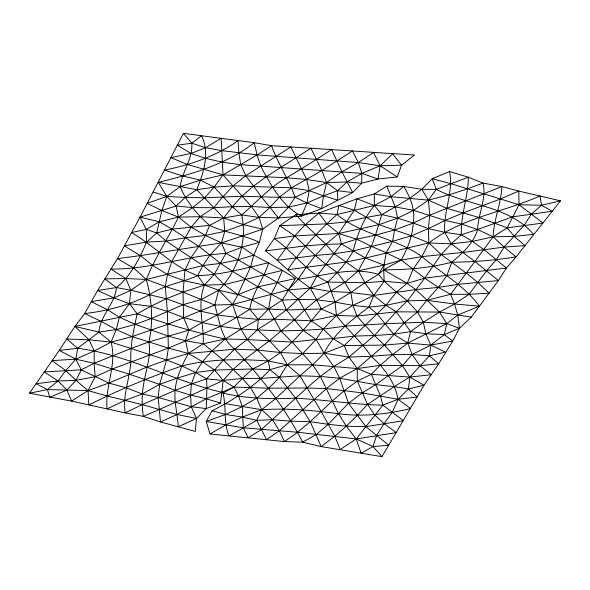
<?xml version="1.0" encoding="UTF-8"?>
<svg xmlns="http://www.w3.org/2000/svg" width="590" height="590" viewBox="0 0 590 590"><rect width="100%" height="100%" fill="white"/><g stroke="black" fill="none" stroke-linecap="round" stroke-linejoin="round"><path stroke-width="0.89" d="M471.292 317.125L439.498 312.058L396.229 311.83L356.884 316.093L336.44 315.458L321.211 308.998L316.793 299.786L310.215 288.097L298.186 279.203L277.219 260.279L265.589 250.861L274.306 238.662L279.66 225.697L295.811 214.701L318.895 213.064L337.06 214.494C361.67 235.218 395.949 237.999 421.916 256.613C441.15 273.052 464.197 285.25 479.368 306.158L457.722 315.023L446.8 323.608L407.675 343.107L392.608 354.634L380.144 365.394L371.287 374.303L357.319 381.088L344.346 390.654L332.037 401.215L310.178 421.688L297.707 432.256L284.483 441.593L279.343 430.752L272.521 419.704L261.665 409.696L256.694 398.102L250.477 387.623L242.32 378.433L223.396 360.084L203.218 343.756C204.125 323.969 196.861 304.514 204.42 285.088L214.214 274.357L225.874 253.42L242.062 247.203L259.342 242.357L262.705 229.2L259.099 217.408L251.421 206.515L223.013 174.876L187.686 164.544L170.864 157.648L140.037 217.157L117.476 258.649L97.623 290.531L84.68 313.541L74.915 326.418L59.266 350.401L29.5 393.235L71.552 401.082L125.154 412.882L143.311 416.37L160.487 421.931L195.261 431.445L196.47 418.457L191.271 406.717L190.57 395.064L191.367 383.972L195.6 372.533L202.532 361.7L211.781 351.087L225.292 339.014L240.971 329.132L258.324 319.419L268.575 308.983L282.271 300.148L295.502 278.524L282.448 270.375L253.737 255.116L242.062 247.203L221.471 242.866L205.475 235.447L191.19 227.209L178.468 217.113L161.881 210.512L147.058 203.366L166.793 196.441L180.149 186.647L200.386 180.149L223.013 174.876L286.452 177.738L306.63 179.508L326.587 182.546L347.053 181.986L361.626 183.21L378.094 178.999L397.262 176.948L401.554 165.193L414.482 155.037L271.54 145.686L254.253 142.691L183.394 133.34L170.864 157.648L191.013 153.481L205.556 147.707L221.147 138.289L223.013 174.876L214.222 187.119L204.538 197.805L192.768 207.592L178.468 217.113L159.315 221.781L146.254 229.407L131.393 232.578C154.366 245.565 172.391 266.621 197.709 275.655C221.884 274.829 245.263 268.251 268.649 262.661C264.128 278.952 252.159 292.411 249.806 309.308L236.664 317.413L220.468 326.388L168.371 348.085L112.034 369.097L95.16 376.737L75.999 380.351L58.012 380.97L36.012 383.743L47.407 389.562L88.043 390.602L107.019 395.971L142.168 404.615L177.059 414.505L196.47 418.457L206.205 408.597L220.52 403.022L223.19 380.439L232.895 369.554L244.437 359.62L269.394 340.769L294.631 319.743L304.934 309.661L316.793 299.786L344.796 282.396L358.396 270.744L371.368 246.362L375.483 235.159L381.811 214.627L409.947 198.24L421.784 189.316L432.234 178.733L449.558 171.506L468.349 177.214L483.018 183.077L501.869 186.551L518.794 191.079L560.5 200.829L516.095 256.886L506.426 268.052L498.425 280.56L471.292 317.125L459.433 328.335L452.744 341.064L438.658 363.831L423.989 385.263L381.973 456.66L321.233 446.586L302.648 442.168L284.483 441.593L210.003 433.96L206.22 421.496L212.142 410.765C233.367 399.865 253.582 387.328 269.896 369.635L287.227 364.834L312.663 364.804L357.216 368.536L380.144 365.394L419.955 365.682L438.658 363.831L429.454 355.792L412.078 354.516L392.608 354.634L371.117 356.257L348.919 357.105L324.168 353.211L302.795 353.587L280.516 352.54L257.506 350.069L234.621 349.177L188.35 353.462L166.587 360.003L147.124 366.995L108.826 383.065L88.043 390.602L71.552 401.082L66.928 390.071L58.012 380.97L44.132 371.892L81.265 369.842L94.171 363.315L131.356 348.351L148.864 341.949L188.911 330.157L202.127 322.538L217.459 314.979L232.622 304.499L288.215 289.926L310.215 288.097L330.828 291.49L350.873 292.485L373.78 295.435L415.832 289.579L438.326 287.404L458.423 284.314L498.425 280.56L474.928 261.547L451.254 243.854L444.735 232.349C443.193 211.736 453.754 192.023 449.558 171.506M386.767 186.152L395.271 206.891L397.572 218.153L394.592 229.975L392.571 241.369L386.221 252.8L384.016 265.094L383.677 269.814L384.186 281.305L373.78 295.435L352.96 305.377L336.44 315.458L311.173 320.798L274.018 319.161L258.324 319.419L236.664 317.413L217.459 314.979L200.696 311.144L166.358 298.747L130.825 290.273L116.466 287.573L97.623 290.531L113.929 297.898L129.468 303.688L137.153 313.806C133.724 329.67 130.161 345.393 130.833 361.788C129.734 378.964 122.536 395.403 125.154 412.882L142.168 404.615L175.119 390.366L191.367 383.972L206.603 378.898L223.19 380.439L242.32 378.433L260.419 378.397L299.971 375.808L320.318 376.442L339.693 378.256L375.719 384.636L394.194 386.656L408.464 388.884L423.989 385.263L409.792 377.084L402.461 365.667L384.451 345.084L374.377 335.54L356.884 316.093L352.96 305.377L350.873 292.485L344.796 282.396L337.215 272.506L326.086 264.512L315.267 255.485L294.712 235.934L279.66 225.697L326.801 223.883L346.588 221.892L366.014 217.496L381.811 214.627L397.572 218.153L413.28 223.064L428.355 228.603L444.735 232.349L461.314 234.717L472.406 241.406L483.8 249.467L506.426 268.052L424.704 278.133L407.137 283.333L384.186 281.305L364.886 282.728L327.826 282.057C306.645 272.152 293.4 251.62 274.306 238.662L294.712 235.934L338.69 233.493L356.692 239.171L371.368 246.362L386.221 252.8L401.2 260.065L424.704 278.133L438.326 287.404L450.62 294.299L454.536 304.012L457.722 315.023L459.433 328.335L444.285 334.633L425.781 333.697L410.64 331.61L393.678 334.198L374.377 335.54L354.583 336.079L332.952 338.579L316.041 339.471L292.153 342.082L247.181 339.552L225.292 339.014L203.218 343.756L185.452 340.755L168.113 336.057L135.265 324.345L119.372 317.265L107.8 309.89L91.103 301.608L113.929 297.898L130.825 290.273L146.327 279.454C155 257.579 168.283 238.235 178.468 217.113L176.071 206.043L166.793 196.441L158.312 182.369L196.736 189.692L223.654 217.968L224.768 231.354L221.471 242.866L209.974 255.028L202.894 265.566L197.709 275.655C181.971 282.573 164.522 284.845 149.993 294.491C129.675 305.082 107.38 310.989 84.68 313.541L101.089 321.395L116.252 329.581L132.057 336.617L168.371 348.085L188.35 353.462L202.532 361.7L214.568 370.055L223.19 380.439L233.942 387.084L238.633 396.215L242.306 406.554L243.294 427.816L248.117 437.765L261.495 429.491L306.8 387.984L320.318 376.442L333.778 366.456L348.919 357.105L374.377 335.54L396.229 311.83L407.388 300.863L424.704 278.133L441.187 254.511L451.254 243.854L461.314 234.717C460.584 215.158 468.253 196.721 468.349 177.214L436.32 189.338L421.784 189.316L403.825 186.44L386.767 186.152L374.318 193.94L356.95 198.808L318.895 213.064L305.259 224.628L294.712 235.934L277.219 260.279L315.267 255.485L334.124 253.759L353.248 250.89L392.571 241.369L411.473 235.734L428.355 228.603L445.103 220.446L462.87 213.012L500.246 199.073L518.794 191.079L519.03 204.723L507.208 227.865L493.144 236.804L472.406 241.406L451.254 243.854L428.864 242.947L365.446 258.059L346.278 262.026L287.75 269.733C301.623 249.164 318.394 230.793 337.06 214.494L374.362 205.475L390.941 196.691L403.825 186.44C410.375 197.495 415.471 209.988 413.28 223.064C412.521 236.258 407.498 248.596 401.2 260.065L383.677 269.814L378.478 274.365L364.886 282.728L350.873 292.485L335.031 302.161L321.211 308.998L303.201 330.348L292.153 342.082L280.516 352.54L268.325 360.977L252.623 369.001L242.32 378.433L233.942 387.084L222.931 393.08C226.7 407.233 223.168 422.344 229.038 435.899L256.702 420.353L272.521 419.704L290.523 421.127L310.178 421.688L328.165 424.313L346.337 426.201L365.903 426.622L403.508 420.707L382.844 405.146C353.617 404.629 324.766 399.673 295.605 398.206C271.304 399.253 246.694 398.759 222.931 393.08M183.394 133.34L191.824 143.208C192.878 158.917 182.059 171.579 180.149 186.647C186.315 201.839 197.385 214.679 209.612 225.402C225.535 233.087 243.464 234.51 259.342 242.357L253.737 255.116L250.595 267.019L237.918 294.587L232.622 304.499L240.971 329.132L247.181 339.552L268.325 360.977L287.227 364.834L299.971 375.808L321.181 411.51L334.781 436.194L340.165 449.543L356.176 438.938L382.844 405.146L398.088 399.297L417.241 396.989L408.464 388.884L409.792 377.084L429.454 355.792L445.472 352.127L430.811 345.076L407.675 343.107L384.451 345.084L344.265 345.563L324.168 353.211L312.663 364.804L299.971 375.808L275.56 398.722L261.665 409.696L242.431 417.071L225.564 425.014L210.003 433.96M220.52 403.022L206.198 398.803L190.57 395.064L175.119 390.366L159.625 384.326L129.512 374.267L94.171 363.315L75.852 359.199L59.266 350.401L77.666 348.299L98.921 332.118C100.094 315.591 114.939 304.145 116.466 287.573C130.951 275.818 139.343 258.848 146.652 242.084L146.254 229.407L140.037 217.157L159.315 221.781L172.125 229.127L198.83 246.355L220.542 263.406L232.482 271.267L258 286.88L282.271 300.148L298.385 299.418L316.793 299.786L335.031 302.161L352.96 305.377L368.949 307.147L385.941 305.296L407.388 300.863L426.762 300.369L450.62 294.299L493.144 236.804C493.675 219.657 501.183 203.749 501.869 186.551L429.741 215.144L413.28 223.064L394.592 229.975L375.483 235.159L356.692 239.171L341.426 243.906L325.894 244.334L305.546 245.875L265.589 250.861M409.792 377.084L394.194 386.656L367.511 404.334L357.68 415.05L346.337 426.201L334.781 436.194L321.233 446.586L310.178 421.688L295.605 398.206L279.431 377.467L269.896 369.635L252.623 369.001L214.568 370.055L195.6 372.533L177.251 378.153L159.625 384.326L142.242 393.987L124.77 400.44L107.056 408.929C104.791 386.317 117.203 364.657 111.06 342.119L116.252 329.581L119.372 317.265L129.468 303.688L130.825 290.273L125.832 278.532L110.78 269.011C149.853 269.741 187.037 255.514 225.874 253.42L238.131 259.814L277.271 282.455L288.215 289.926L298.385 299.418L311.173 320.798L323.224 329.087L332.952 338.579L344.265 345.563L348.919 357.105L357.216 368.536L371.287 374.303L409.792 377.084L431.209 374.716L419.955 365.682L412.078 354.516L407.675 343.107L410.64 331.61L423.347 322.236L439.498 312.058L454.536 304.012L469.021 294.329L486.617 270.721L496.271 259.666L504.081 247.114L524.193 225.218L531.361 214.155L541.517 205.246L560.5 200.829M429.454 355.792L430.811 345.076L425.781 333.697L423.347 322.236L417.58 311.963L407.388 300.863L396.406 292.094L384.186 281.305L378.478 274.365C351.839 266.311 324.743 275.663 298.186 279.203L288.215 289.926M153.142 191.92L166.793 196.441L185.164 197.458L204.538 197.805L241.819 196.271L279.225 197.34L295.089 197.252L326.587 182.546L341.927 171.779L358.337 162.552L373.47 152.478L380.137 165.775L378.094 178.999L361.832 173.416L240.705 164.662L222.459 162.221L205.475 158.297L191.013 153.481L177.28 145.199L191.824 143.208L205.556 147.707L222.076 150.657L257.174 154.89L358.337 162.552L380.137 165.775L401.554 165.193L392.645 153.82L380.137 165.775L361.832 173.416L347.053 181.986L337.554 190.695L323.49 195.858L306.97 202.945L288.554 207.201L269.785 207.503L251.421 206.515L232.312 206.692L213.728 207.717L192.768 207.592L176.071 206.043L140.037 217.157M29.5 393.235L47.407 389.562L58.012 380.97L65.755 370.586L75.852 359.199L77.666 348.299L66.847 339.021L89.046 339.796L111.06 342.119L166.587 360.003L182 365.955L195.6 372.533L206.603 378.898L206.913 388.471L206.205 408.597L191.271 406.717L158.172 397.468L142.242 393.987L126.098 387.748L108.826 383.065L81.265 369.842L75.852 359.199L51.942 360.608L65.755 370.586L75.999 380.351L88.043 390.602L88.847 404.998C118.922 389.784 150.14 376.914 182 365.955C210.151 358.801 239.533 358.845 268.325 360.977L269.896 369.635M282.271 300.148L286.386 309.993L303.201 330.348L316.041 339.471L324.168 353.211L333.778 366.456L339.693 378.256L348.506 403.236L365.903 426.622L388.751 445.266L373.013 446.542L361.169 453.275L356.176 438.938L346.337 426.201L338.468 413.678L320.318 376.442L312.663 364.804L292.153 342.082L280.929 330.961L268.575 308.983L271.061 294.425L277.271 282.455L282.448 270.375L224.163 284.616L204.42 285.088L184.316 280.759L167.457 274.571L152.714 265.448L140.398 255.603L124.247 245.853L146.652 242.084L166.181 241.081L185.253 237.822L205.475 235.447L224.768 231.354L243.405 224.657L259.099 217.408L269.785 207.503L279.225 197.34L291.497 187.827L321.83 170.584L352.495 150.981L358.337 162.552L361.832 173.416L361.626 183.21L352.695 192.554L321.624 208.646L301.549 216.139L278.443 217.917L259.099 217.408L241.649 214.915L223.654 217.968L200.091 216.7L178.468 217.113M337.06 214.494L338.859 205.482L354.361 210.217L378.846 224.657L411.473 235.734L428.864 242.947L441.187 254.511L466.203 273.096L478.011 282.595L488.999 293.142L469.021 294.329L450.62 294.299M321.211 308.998L286.386 309.993L268.575 308.983L249.806 309.308L232.622 304.499L214.775 305.052L183.04 292.116L165.311 286.504L146.327 279.454L133.657 268.059L117.476 258.649L140.398 255.603L221.471 242.866L262.705 229.2L278.443 217.917L261.267 196.713L245.772 175.673L240.705 164.662L238.891 152.899L238.043 140.627C216.242 156.099 190.548 164.861 164.529 170.119L182.465 175.945L200.386 180.149L214.222 187.119L232.312 206.692L241.649 214.915C247.726 241.804 237.512 270.633 218.743 290.221L214.775 305.052C219.473 320.525 220.94 338.52 234.621 349.177C243.67 358.514 252.225 368.3 260.419 378.397C276.673 398.08 290.988 419.431 302.648 442.168L316.225 434.579L328.165 424.313L348.506 403.236L362.208 392.903L375.719 384.636L402.461 365.667L412.078 354.516L430.811 345.076L444.285 334.633L446.8 323.608L439.498 312.058L415.832 289.579L407.137 283.333L383.677 269.814C406.599 269.866 429.542 268.007 451.778 262.211C473.32 262.085 494.826 260.323 516.095 256.886L504.081 247.114L493.144 236.804L477.605 229.495L461.704 224.141L445.103 220.446L413.62 210.35L395.271 206.891L374.362 205.475L356.95 198.808L354.361 210.217L338.69 233.493L325.894 244.334L315.267 255.485L306.358 267.145L298.186 279.203M146.652 242.084L156.674 232.976L172.125 229.127L209.612 225.402L223.654 217.968L232.312 206.692L241.819 196.271L253.39 186.182L266.51 176.535L310.923 148.238L321.83 170.584L326.587 182.546L323.49 195.858L321.624 208.646L306.97 202.945L295.089 197.252C288.694 179.419 277.927 163.555 271.54 145.686L257.174 154.89L223.013 174.876M268.575 308.983L251.79 299.742L237.918 294.587L224.163 284.616L214.214 274.357L202.894 265.566L166.181 241.081L156.674 232.976L161.881 210.512L166.793 196.441M381.973 456.66L373.013 446.542L376.604 435.413L384.068 423.642L392.313 412.174L398.088 399.297L408.464 388.884M176.071 206.043L185.164 197.458L196.736 189.692C203.616 172.863 210.099 153.149 201.522 135.715L191.824 143.208M209.612 225.402L205.475 235.447L198.83 246.355L190.902 257.771L184.972 270.109L183.04 292.116L183.556 317.56L188.911 330.157L185.452 340.755L188.35 353.462C182.148 365.033 176.248 377.091 175.119 390.366C174.05 402.668 177.723 414.571 178.187 426.799L196.47 418.457M324.168 353.211C333.719 333.446 351.692 319.883 368.949 307.147L373.78 295.435L364.886 282.728L358.396 270.744L334.124 253.759L325.894 244.334L305.259 224.628L295.811 214.701M318.895 213.064L326.801 223.883L338.69 233.493L378.846 224.657L397.572 218.153L413.62 210.35L428.399 200.128L449.506 194.648L467.457 188.866L483.018 183.077C486.735 198.852 478.114 213.809 477.605 229.495C473.549 243.397 462.501 253.206 451.778 262.211L446.932 275.515L438.326 287.404L426.762 300.369L417.58 311.963L404.098 322.951L384.451 345.084L357.216 368.536L339.693 378.256L326.403 388.589L279.343 430.752L266.577 439.683L256.702 420.353L261.665 409.696C287.323 408.051 313.032 410.338 338.468 413.678C362.703 417.027 387.011 414.195 410.67 408.582L398.088 399.297L362.208 392.903L344.346 390.654L326.403 388.589L306.8 387.984L268.708 388.183L233.942 387.084L206.198 398.803L177.059 414.505L160.487 421.931L158.172 397.468L159.625 384.326L166.587 360.003L168.371 348.085L167.376 311.365L165.311 286.504L167.457 274.571L171.801 261.422L191.19 227.209L200.091 216.7L213.728 207.717L222.895 196.728L233.139 185.865L245.772 175.673L290.87 146.917L306.63 179.508L309.212 190.614L306.97 202.945L301.549 216.139C285.177 207.687 275.036 192.237 266.51 176.535C259.659 166.41 256.879 154.455 254.253 142.691C226.376 164.418 192.075 174.102 158.312 182.369M81.265 369.842L75.999 380.351L66.928 390.071L49.789 397.262L47.407 389.562M421.784 189.316L428.399 200.128L429.741 215.144L428.355 228.603L428.864 242.947L421.916 256.613L413.28 268.893L407.137 283.333L396.406 292.094L385.941 305.296L344.265 345.563M88.043 390.602L95.16 376.737L94.171 363.315L94.216 350.954L89.046 339.796L74.915 326.418L137.153 313.806L150.76 306.284L166.358 298.747L183.04 292.116L204.42 285.088L218.743 290.221L237.918 294.587L258 286.88L295.502 278.524M206.603 378.898L223.396 360.084L234.621 349.177L247.181 339.552L257.476 329.633L274.018 319.161L286.386 309.993L310.215 288.097L316.948 276.091L341.426 243.906L338.69 233.493M378.478 274.365L384.016 265.094L401.2 260.065L421.916 256.613L462.848 252.461L504.081 247.114L524.952 245.647L514.274 236.391L507.208 227.865L479.176 217.504L446.623 208.3L428.399 200.128L390.941 196.691L374.318 193.94L374.362 205.475C363.506 218.625 357.216 234.473 353.248 250.89C346.854 262.838 337.369 272.595 327.826 282.057L310.215 288.097M327.826 282.057L335.031 302.161L336.44 315.458L323.224 329.087L316.041 339.471L302.795 353.587L287.227 364.834L279.431 377.467L268.708 388.183L256.694 398.102L242.306 406.554L225.579 414.46L206.22 421.496L243.294 427.816L297.707 432.256L356.176 438.938L373.013 446.542M295.089 197.252L288.554 207.201L278.443 217.917M428.399 200.128L436.32 189.338L432.234 178.733L450.826 183.667L519.03 204.723L541.517 205.246L552.247 211.264L512.445 216.877L477.605 229.495L461.314 234.717M241.649 214.915C256.539 202.444 269.283 187.347 286.452 177.738C301.77 168.762 316.808 159.337 331.58 149.499L341.927 171.779L352.695 192.554L337.554 190.695L326.587 182.546M428.864 242.947C461.439 217.865 503.336 212.304 540.027 195.939L541.517 205.246M188.35 353.462L203.218 343.756M214.775 305.052L167.759 324.279L132.057 336.617L111.06 342.119L94.216 350.954L75.852 359.199M223.19 380.439C196.743 392.785 170.193 404.954 143.311 416.37C141.482 404.143 141.814 391.738 144.498 379.658C146.77 367.157 151.202 354.789 148.864 341.949C153.555 321.314 151.822 299.727 146.327 279.454L125.832 278.532L104.718 278.878L116.466 287.573M253.737 255.116L238.131 259.814L220.542 263.406L202.894 265.566L146.327 279.454M358.396 270.744L384.016 265.094L365.446 258.059L341.426 243.906M430.811 345.076L452.744 341.064L444.285 334.633M356.176 438.938L396.281 432.618L384.068 423.642L374.657 414.932L367.511 404.334L357.319 381.088L357.216 368.536M507.208 227.865L542.918 223.027L519.03 204.723M196.736 189.692L214.222 187.119L233.139 185.865L291.497 187.827L309.212 190.614L323.49 195.858L337.716 200.099L337.554 190.695M74.915 326.418L98.921 332.118L116.252 329.581L135.265 324.345L151.977 318.261L183.158 304.661L201.205 299.521L218.743 290.221L232.622 304.499M493.144 236.804L514.274 236.391L533.596 234.326C508.964 205.578 468.062 205.991 436.32 189.338M479.368 306.158L454.536 304.012L426.762 300.369M129.468 303.688L150.76 306.284L167.376 311.365L183.556 317.56L202.127 322.538L220.468 326.388L240.971 329.132L280.929 330.961L303.201 330.348L323.224 329.087L345.187 326.167L385.277 323.74L423.347 322.236L446.8 323.608L459.433 328.335M77.666 348.299C128.141 354.524 172.914 381.037 222.032 392.335M261.665 409.696L224.495 403.553M256.702 420.353L242.431 417.071L225.579 414.46L212.142 410.765M262.705 229.2L243.405 224.657L223.654 217.968M225.292 339.014C195.334 332.546 166.078 323.77 137.153 313.806M146.254 229.407L156.674 232.976M407.675 343.107L393.678 334.198L376.951 313.755L368.949 307.147M380.137 165.775L397.262 176.948M373.78 295.435L385.941 305.296L396.229 311.83L410.64 331.61M98.921 332.118L111.06 342.119M249.806 309.308L258.324 319.419L257.476 329.633L269.394 340.769L280.516 352.54L287.227 364.834M336.44 315.458C347.237 329.714 361.043 341.396 371.117 356.257C384.178 367.894 394.799 381.715 398.088 399.297M374.362 205.475L381.811 214.627M197.709 275.655L204.42 285.088M371.287 374.303L380.476 395.934L382.844 405.146M221.471 242.866L225.874 253.42"/></g></svg>
